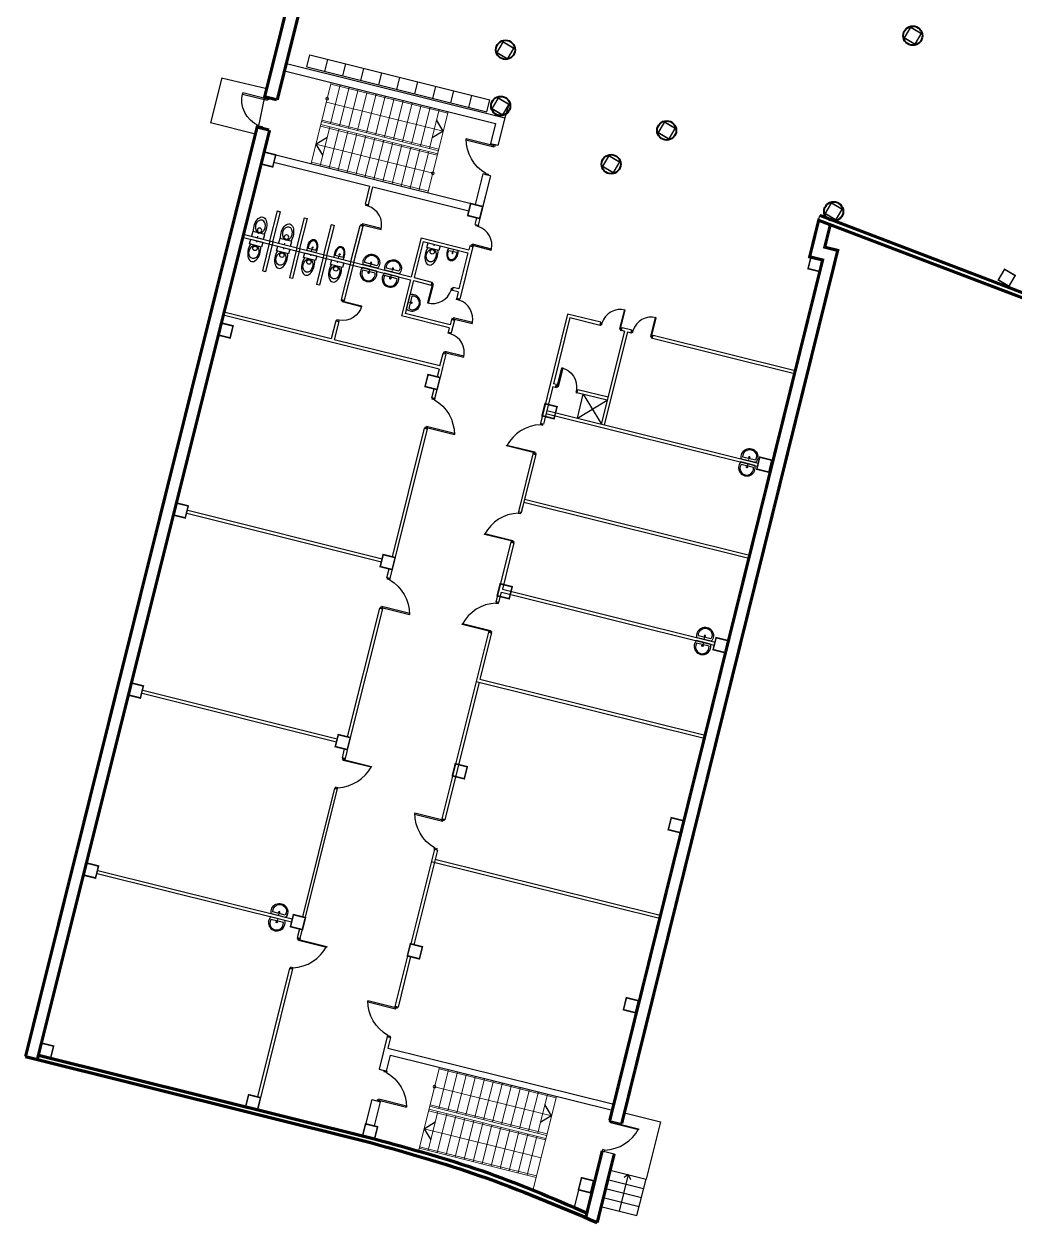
# Model space of a CAD drawing. Header units: millimetres. Extents: x 72758 to 367830, y 150032 to 293149.
# Drawn here: x 111949 to 143975, y 167370 to 206174 of the extents above; entities that cross this region are included whole.
import ezdxf

# ---------------------------------------------------------------- set-up
doc = ezdxf.new("R2010")
doc.units = ezdxf.units.MM
for name, color, linetype in [('3', 7, 'Continuous'), ('4', 34, 'Continuous'), ('columns', 192, 'Continuous')]:
    doc.layers.add(name, color=color, linetype=linetype)
doc.linetypes.add('ограждение1', pattern='A,0.25,-0.1,[133,ltypeshp.shx,S=0.1,R=0,X=-0.1,Y=0],-0.1,1', length=1.45)

# ---------------------------------------------------------------- blocks, each defined once
blk = doc.blocks.new('Z$W@#52')
at = {"layer": 'columns', "lineweight": 0, "ltscale": 2000, "const_width": 50}
blk.add_lwpolyline([(22, 237), (225, 582), (569, 379), (366, 34), (22, 237)], dxfattribs=at)
blk = doc.blocks.new('Z$W@#11163')
at = {"layer": '4', "linetype": 'Continuous'}
for points in [[(39, 39), (39, 971), (70, 971), (70, 39)], [(0, 78), (39, 78), (39, 0), (0, 0)], [(1010, 78), (971, 78), (971, 0), (1010, 0)]]:
    blk.add_lwpolyline(points, close=True, dxfattribs=at)
blk.add_arc((-276, -289), 1298, 16.4018, 75.9733, dxfattribs=at)
blk = doc.blocks.new('A$C009F597E')
at = {"color": 7, "ltscale": 500}
blk.add_line((400, 270), (350, 270), dxfattribs=at)
at = {"layer": '3', "color": 1, "ltscale": 500}
for p, q in [((325, 63), (325, 477)), ((400, 33), (400, 508))]:
    blk.add_line(p, q, dxfattribs=at)
blk.add_circle((287, 273), 23.5, dxfattribs=at)
for centre, radius, start, end in [((270, 270), 270, 61.3877, 298.6123), ((250, 270), 220, 70.2275, 289.7725)]:
    blk.add_arc(centre, radius, start, end, dxfattribs=at)
blk = doc.blocks.new('STRARROW')
at = {"color": 0, "linetype": 'ByBlock'}
for q in [(-0.5, -0.5), (0.5, -0.5)]:
    blk.add_line((0, 0), q, dxfattribs=at)
blk = doc.blocks.new('A$C3D377017')
at = {"color": 7, "ltscale": 500}
blk.add_line((0, 200), (50, 200), dxfattribs=at)
at = {"layer": '3', "color": 1, "ltscale": 500}
for p, q in [((0, 400), (156, 400)), ((0, 0), (0, 400)), ((156, 400), (156, 0)), ((156, 0), (0, 0))]:
    blk.add_line(p, q, dxfattribs=at)
blk.add_circle((252, 203), 71.8, dxfattribs=at)
for centre, major_axis, ratio, start_param, end_param in [((340, 200), (-350, 0), 0.571429, 1.016241, 5.266944), ((373, 200), (214, 0), 0.738802, -1.570796, 4.712389)]:
    blk.add_ellipse(centre, major_axis=major_axis, ratio=ratio, start_param=start_param, end_param=end_param, dxfattribs=at)
blk = doc.blocks.new('Z$W@#14592')
at = {"color": 7, "ltscale": 500}
blk.add_line((173, 1), (173, 49), dxfattribs=at)
at = {"layer": '3', "color": 1, "ltscale": 500}
for p, q in [((325, 1), (21, 0)), ((306, 73), (41, 72))]:
    blk.add_line(p, q, dxfattribs=at)
at = {"layer": '3', "color": 1, "ltscale": 500, "extrusion": (0, 0, -1)}
for centre, major_axis, start_param, end_param in [((173, 125), (1, -260), 1.071418, 5.211767), ((173, 125), (1, -260), 1.071418, 5.211767), ((173, 144), (1, -211), 1.225702, 5.057483), ((173, 144), (1, -211), 1.225702, 5.057483)]:
    blk.add_ellipse(centre, major_axis=major_axis, ratio=0.666667, start_param=start_param, end_param=end_param, dxfattribs=at)
blk.add_ellipse((171, 129), major_axis=(-0.1, 22.6), ratio=0.666667, dxfattribs=at)
blk.add_ellipse((171, 129), major_axis=(-0.1, 22.6), ratio=0.666667, dxfattribs=at)
blk = doc.blocks.new('A$C132F51F1')
at = {"layer": '4', "linetype": 'Continuous'}
for points in [[(810, 860), (0, 860), (0, 820), (810, 820)], [(760, 910), (760, 860), (860, 860), (860, 910)], [(760, 0), (760, 50), (860, 50), (860, 0)]]:
    blk.add_lwpolyline(points, close=True, dxfattribs=at)
blk.add_arc((810, 860), 810, 180, 266.461, dxfattribs=at)
blk = doc.blocks.new('Z$W@#23638')
at = {"layer": '4', "linetype": 'Continuous'}
for points in [[(1149, 922), (1123, 878), (1210, 826), (1236, 869)], [(705, 70), (0, 491), (21, 526), (726, 104)], [(636, 52), (662, 96), (749, 44), (723, 0)]]:
    blk.add_lwpolyline(points, close=True, dxfattribs=at)
blk.add_arc((781, 43), 901, 67.7561, 150.159, dxfattribs=at)

msp = doc.modelspace()

# ---------------------------------------------------------------- linework, layer by layer
at = {"color": 0, "ltscale": 2000}
for p, q in [((120876, 206731), (120308, 204458)), ((127199, 202956), (127036, 202304)), ((127502, 203138), (127279, 202243)), ((127502, 203138), (127279, 202243)), ((127502, 203138), (127279, 202243)), ((119508, 202900), (111999, 172787)), ((119706, 202042), (126546, 200336)), ((120033, 201702), (123140, 200928)), ((126792, 201324), (126546, 200336)), ((127035, 201263), (126636, 199667)), ((127035, 201263), (126636, 199667)), ((127035, 201263), (126728, 200033)), ((122993, 200349), (123140, 200928)), ((123090, 200324), (123237, 200904)), ((123237, 200904), (126340, 200130)), ((122993, 200349), (123090, 200324)), ((119907, 199159), (120153, 200129)), ((120004, 199135), (120249, 200104)), ((120153, 200129), (120249, 200104)), ((120780, 198939), (121025, 199908)), ((120877, 198914), (121122, 199883)), ((121025, 199908), (121122, 199883)), ((126539, 199691), (126594, 199908)), ((137364, 198646), (137695, 199986)), ((121652, 198718), (121898, 199687)), ((121749, 198693), (121994, 199663)), ((121898, 199687), (121994, 199663)), ((122525, 198497), (122819, 199660)), ((122622, 198472), (122916, 199636)), ((122819, 199660), (122916, 199636)), ((126539, 199691), (126636, 199667)), ((137853, 198957), (138032, 199683)), ((119010, 199283), (124450, 197903)), ((119035, 199380), (124475, 198000)), ((119907, 199159), (119662, 198190)), ((120004, 199135), (119759, 198165)), ((124794, 199260), (124475, 198000)), ((124866, 199139), (124572, 197975)), ((124794, 199260), (126335, 198870)), ((124866, 199139), (126311, 198773)), ((120780, 198939), (120534, 197969)), ((120877, 198914), (120631, 197945)), ((121652, 198718), (121407, 197748)), ((121749, 198693), (121504, 197724)), ((126311, 198773), (126021, 197608)), ((126465, 198978), (126043, 197281)), ((126368, 199002), (126335, 198870)), ((126465, 198978), (126368, 199002)), ((138273, 198853), (131286, 170620)), ((122525, 198497), (122213, 197266)), ((122622, 198472), (122310, 197241)), ((137789, 198561), (130898, 170717)), ((119759, 198165), (119662, 198190)), ((120631, 197945), (120534, 197969)), ((124450, 197903), (124156, 196740)), ((124572, 197975), (125144, 197830)), ((121504, 197724), (121407, 197748)), ((124547, 197878), (124278, 196812)), ((124547, 197878), (125119, 197733)), ((125143, 197830), (125119, 197734)), ((125808, 197559), (125832, 197656)), ((125997, 197511), (125808, 197559)), ((126021, 197608), (125832, 197656)), ((122213, 197266), (122310, 197241)), ((125997, 197511), (125946, 197305)), ((125946, 197305), (126043, 197281)), ((125380, 195017), (118387, 196762)), ((121890, 195988), (118410, 196854)), ((125707, 196347), (124156, 196740)), ((125732, 196444), (124278, 196812)), ((129534, 196789), (128655, 193258)), ((130611, 196534), (129534, 196789)), ((122039, 196577), (121890, 195988)), ((122136, 196553), (121987, 195964)), ((122039, 196577), (122136, 196553)), ((125775, 196616), (125733, 196444)), ((125872, 196592), (125771, 196189)), ((125775, 196616), (125872, 196592)), ((129610, 196682), (129078, 194543)), ((129610, 196682), (130587, 196439)), ((130586, 196437), (130611, 196534)), ((131275, 196263), (131300, 196364)), ((131300, 196364), (131612, 196287)), ((125401, 195115), (121987, 195964)), ((125707, 196347), (125674, 196214)), ((125674, 196214), (125771, 196189)), ((131372, 196244), (130624, 193233)), ((131469, 196220), (130721, 193209)), ((131276, 196268), (131372, 196244)), ((131469, 196220), (131587, 196190)), ((131587, 196188), (131612, 196287)), ((132276, 196019), (136876, 194874)), ((132301, 196116), (136900, 194971)), ((125401, 195115), (125504, 195524)), ((125600, 195500), (125491, 195061)), ((125380, 195017), (125320, 194763)), ((125491, 195061), (125408, 194741)), ((129054, 194446), (128788, 193379)), ((129148, 194415), (129051, 194439)), ((129172, 194512), (129075, 194536)), ((129148, 194415), (129172, 194512)), ((125144, 194085), (125217, 194377)), ((125243, 194061), (125144, 194085)), ((125243, 194061), (125316, 194352)), ((129838, 194247), (129862, 194344)), ((130816, 194009), (129838, 194247)), ((130846, 194104), (129862, 194344)), ((128858, 193671), (135702, 191971)), ((128652, 193259), (128749, 193235)), ((128837, 193574), (128752, 193234)), ((128834, 193574), (135678, 191874)), ((124994, 193082), (123786, 188240)), ((124897, 193106), (123859, 188944)), ((124897, 193106), (124996, 193081)), ((124897, 193106), (124996, 193081)), ((128411, 192278), (127944, 190399)), ((128505, 192255), (128036, 190376)), ((128411, 192278), (128505, 192255)), ((136067, 191777), (136107, 191767)), ((136090, 191875), (136131, 191864)), ((127989, 190594), (127941, 190400)), ((128038, 190375), (128086, 190569)), ((128120, 190715), (135398, 188901)), ((128145, 190812), (135422, 188998)), ((123510, 188773), (117221, 190341)), ((123534, 188870), (117245, 190438)), ((127697, 189419), (127217, 187488)), ((127794, 189395), (127424, 187900)), ((123691, 188264), (123764, 188555)), ((123790, 188239), (123691, 188264)), ((127424, 187900), (134303, 186185)), ((127215, 187489), (127312, 187464)), ((127312, 187464), (127399, 187803)), ((127399, 187803), (134279, 186088)), ((123445, 187285), (122406, 183122)), ((123542, 187260), (122503, 183098)), ((123444, 187285), (123543, 187260)), ((126973, 186508), (126577, 184916)), ((127068, 186484), (126695, 184990)), ((126574, 184917), (125470, 180467)), ((126671, 184893), (125567, 180443)), ((126577, 184916), (133957, 183077)), ((126695, 184990), (133981, 183174)), ((122056, 182952), (115768, 184520)), ((122081, 183049), (115792, 184617)), ((122505, 183098), (122335, 182418)), ((122311, 182734), (122238, 182443)), ((122337, 182418), (122238, 182443)), ((121994, 181462), (120955, 177300)), ((122090, 181439), (121994, 181462)), ((125470, 180467), (125567, 180443)), ((125224, 179488), (124460, 176427)), ((125321, 179463), (124557, 176402)), ((125226, 179487), (125323, 179463)), ((125125, 179095), (132505, 177255)), ((125244, 179168), (132529, 177352)), ((120605, 177130), (114316, 178698)), ((120629, 177227), (114340, 178795)), ((120859, 176912), (120786, 176621)), ((124360, 176039), (123949, 174408)), ((124457, 176015), (124050, 174383)), ((120542, 175641), (119503, 171479)), ((120639, 175617), (119505, 171066)), ((123702, 173429), (123435, 172373)), ((123806, 173403), (123719, 173055)), ((123719, 173055), (131032, 171241)), ((123809, 172829), (130988, 171048)), ((123196, 171391), (122986, 170546)), ((123291, 170542), (123485, 171319)), ((132537, 170677), (132077, 168822)), ((130655, 169736), (130121, 167577)), ((131044, 169640), (130494, 167420))]:
    msp.add_line(p, q, dxfattribs=at)
at = {"color": 0, "linetype": 'Continuous', "ltscale": 2000}
for p, q in [((120436, 204900), (127502, 203138)), ((121103, 204785), (121200, 205173)), ((121200, 205173), (127022, 203721)), ((121686, 204640), (121782, 205028)), ((120376, 204657), (127199, 202956)), ((121103, 204785), (126925, 203333)), ((122268, 204495), (122365, 204883)), ((122850, 204349), (122947, 204738)), ((123432, 204204), (123529, 204592)), ((118345, 204433), (117984, 202977)), ((119801, 204072), (118341, 204419)), ((124014, 204059), (124111, 204447)), ((124597, 203914), (124693, 204302)), ((125179, 203769), (125275, 204157)), ((119538, 202831), (119735, 203822)), ((125761, 203624), (125858, 204012)), ((126343, 203479), (126440, 203867)), ((126925, 203333), (127022, 203721)), ((127636, 203576), (127502, 203138)), ((119440, 202616), (117984, 202977)), ((127279, 202243), (127036, 202304)), ((127035, 201263), (126791, 201324)), ((132275, 196014), (132301, 196116)), ((129850, 193425), (130040, 194202)), ((127941, 190400), (128038, 190375)), ((127697, 189419), (127794, 189395)), ((126971, 186508), (127068, 186484)), ((120882, 176597), (122096, 181457)), ((120882, 176597), (120786, 176621)), ((120640, 175617), (120542, 175641)), ((123949, 174408), (124050, 174383)), ((123702, 173429), (123806, 173403)), ((123680, 172312), (123809, 172829)), ((123435, 172373), (123680, 172312)), ((123196, 171391), (123485, 171319)), ((131372, 170965), (132537, 170677)), ((130898, 170717), (131286, 170620)), ((130655, 169736), (131044, 169640)), ((130829, 168808), (131994, 168519)), ((130913, 169110), (132077, 168822)), ((131495, 168966), (131203, 167788)), ((131495, 168966), (131365, 168872)), ((131495, 168966), (131569, 168813)), ((131777, 167646), (132071, 168824)), ((129890, 168477), (129746, 167902)), ((130757, 168516), (131922, 168228)), ((130685, 168225), (131850, 167937)), ((130612, 167934), (131777, 167646))]:
    msp.add_line(p, q, dxfattribs=at)
at = {"color": 0, "lineweight": 13, "ltscale": 2000}
for p, q in [((121887, 204281), (121234, 201661)), ((122178, 204208), (121864, 202947)), ((122178, 204208), (121864, 202947)), ((121887, 204281), (125671, 203337)), ((122469, 204135), (122155, 202874)), ((122760, 204063), (122446, 202801)), ((123051, 203990), (122737, 202729)), ((123342, 203918), (123028, 202656)), ((123633, 203845), (123319, 202584)), ((123925, 203773), (123610, 202511)), ((124216, 203700), (123901, 202439)), ((124507, 203627), (124192, 202366)), ((124798, 203555), (124483, 202293)), ((125089, 203482), (124774, 202221)), ((125671, 203337), (125018, 200717)), ((125380, 203410), (125066, 202148)), ((121572, 203019), (125357, 202076)), ((121839, 202850), (121525, 201588)), ((121839, 202850), (121525, 201588)), ((121548, 202922), (125332, 201979)), ((122130, 202777), (121816, 201516)), ((122422, 202704), (122107, 201443)), ((122713, 202632), (122398, 201370)), ((123004, 202559), (122689, 201298)), ((123295, 202487), (122980, 201225)), ((123586, 202414), (123271, 201153)), ((123877, 202342), (123562, 201080)), ((124168, 202269), (123854, 201008)), ((124459, 202196), (124145, 200935)), ((124750, 202124), (124436, 200862)), ((125041, 202051), (124727, 200790)), ((125387, 172440), (124708, 169717)), ((125678, 172367), (125364, 171106)), ((125678, 172367), (125364, 171106)), ((125969, 172295), (125655, 171033)), ((126260, 172222), (125946, 170961)), ((126551, 172150), (126237, 170888)), ((126842, 172077), (126528, 170816)), ((127134, 172004), (126819, 170743)), ((127425, 171932), (127110, 170670)), ((127716, 171859), (127401, 170598)), ((128007, 171787), (127692, 170525)), ((128298, 171714), (127983, 170453)), ((128589, 171641), (128274, 170380)), ((128880, 171569), (128566, 170308)), ((125072, 171178), (128857, 170235)), ((129171, 171496), (128411, 168448)), ((125339, 171009), (125025, 169747)), ((125339, 171009), (125025, 169747)), ((125048, 171081), (128832, 170138)), ((125630, 170936), (125316, 169675)), ((125922, 170864), (125607, 169602)), ((126213, 170791), (125898, 169530)), ((126504, 170719), (126189, 169457)), ((126795, 170646), (126480, 169385)), ((127086, 170573), (126771, 169312)), ((127377, 170501), (127063, 169239)), ((127668, 170428), (127354, 169167)), ((127959, 170356), (127645, 169094)), ((128250, 170283), (127936, 169022)), ((128541, 170210), (128227, 168949)), ((124734, 169820), (128518, 168877))]:
    msp.add_line(p, q, dxfattribs=at)
at = {"color": 0, "linetype": 'ограждение1', "lineweight": 13, "ltscale": 400}
for p, q in [((121875, 204232), (125659, 203288)), ((121585, 203068), (125369, 202124)), ((121536, 202874), (125320, 201930)), ((121246, 201709), (125030, 200766)), ((125375, 172391), (129159, 171448)), ((125085, 171227), (128869, 170283)), ((125036, 171033), (128820, 170089)), ((124746, 169869), (128530, 168925))]:
    msp.add_line(p, q, dxfattribs=at)
at = {"color": 0}
for p, q in [((130040, 194202), (130626, 193232)), ((129850, 193425), (130816, 194009))]:
    msp.add_line(p, q, dxfattribs=at)
at = {"color": 0, "linetype": 'Continuous', "lineweight": 70, "ltscale": 2000}
for p, q in [((111999, 172787), (123202, 169994)), ((112422, 172832), (123292, 170122))]:
    msp.add_line(p, q, dxfattribs=at)
at = {"color": 0, "ltscale": 2000, "const_width": 100}
for points in [[(120141, 203720), (120893, 206727), (121282, 206634), (121617, 207918), (121223, 208110)], [(111999, 172787), (119491, 202842), (119878, 202746)], [(112380, 172692), (119896, 202741)], [(137656, 199826), (149945, 195152), (155035, 193755)], [(137695, 199986), (149945, 195310), (155035, 193921)], [(130655, 169736), (130121, 167577)]]:
    msp.add_lwpolyline(points, dxfattribs=at)
at = {"color": 0, "ltscale": 2000}
for points in [[(121393, 207836, 100, 100, 0), (121214, 207119, 100, 100, 0), (120595, 207273, 100, 100, 0), (119735, 203822, 100, 100, 0), (120125, 203724, 0, 0, 0)], [(131286, 170620, 100, 100, 0), (138273, 198853, 100, 100, 0), (137853, 198957, 100, 100, 0), (138032, 199683, 100, 100, 0), (137656, 199826, 100, 100, 0), (137364, 198646, 100, 100, 0), (137784, 198542, 100, 100, 0), (130898, 170717, 100, 100, 0)], [(130494, 167420, 100, 100, 0), (131044, 169640, 0, 0, 0)]]:
    msp.add_lwpolyline(points, format="xyseb", dxfattribs=at)
at = {"color": 0, "lineweight": 13, "ltscale": 75}
for points in [[(121730, 203650), (125514, 202706)], [(125175, 201348), (121391, 202291)], [(125230, 171809), (129014, 170866)], [(128675, 169507), (124891, 170451)]]:
    msp.add_lwpolyline(points, dxfattribs=at)
at = {"color": 0, "lineweight": 40, "ltscale": 2000}
for centre in [(140701, 205795), (127525, 205339), (127369, 203524), (132740, 202730), (130941, 201640), (138140, 200115)]:
    msp.add_circle(centre, 310, dxfattribs=at)
at = {"color": 0, "lineweight": 13, "ltscale": 1000}
for centre in [(121756, 203756), (125175, 201348), (125230, 171809)]:
    msp.add_circle(centre, 47, dxfattribs=at)
at = {"color": 0, "linetype": 'Continuous', "lineweight": 70, "ltscale": 2000}
for points in [[(123202, 169994), (126693, 168932), (130494, 167420)], [(123292, 170122), (126746, 169096), (130182, 167720)]]:
    msp.add_spline(points, degree=3, dxfattribs=at)

# ---------------------------------------------------------------- block references
at = {"color": 0, "lineweight": 0, "ltscale": 2000}
for p in [(140405, 205487), (127223, 205012), (127067, 203197), (132445, 202422), (130646, 201332), (137845, 199807), (143445, 197661)]:
    msp.add_blockref('Z$W@#52', p, dxfattribs=at)
at = {"color": 0, "ltscale": 2000, "xscale": -1, "rotation": 135.2614530911171}
msp.add_blockref('Z$W@#23638', (119371, 204294), dxfattribs=at)
at = {"color": 0, "lineweight": 13, "ltscale": 75, "yscale": 600, "zscale": 600}
for p, xscale, rotation in [((125514, 202706), -600.0000000000466, 255.9999999999928), ((121391, 202291), -600.0000000000184, 76.00000000000364), ((129014, 170866), -600.0000000000182, 256.0000000000036), ((124891, 170451), -600.0000000000184, 76.00000000000364)]:
    msp.add_blockref('STRARROW', p, dxfattribs=dict(at, xscale=xscale, rotation=rotation))
at = {"color": 0, "lineweight": 0, "ltscale": 2000}
for name, p, rotation in [('Z$W@#52', (119654, 201416), 16.50000000242935), ('Z$W@#52', (126349, 199747), 16.50000000242935), ('Z$W@#52', (137359, 198030), 16.49999999923974), ('Z$W@#52', (118275, 195885), 16.50000000242935), ('Z$W@#52', (124970, 194216), 16.50000000242935), ('Z$W@#52', (128754, 193273), 16.49999999923974), ('Z$W@#11163', (128495, 192257), 76.10267933378297), ('Z$W@#52', (135703, 191544), 16.78716492547682), ('Z$W@#52', (116824, 190064), 16.49999999923974), ('Z$W@#11163', (127782, 189398), 76.10267933378297), ('Z$W@#52', (123518, 188394), 16.49999999923974), ('Z$W@#52', (127303, 187451), 16.49999999923974), ('Z$W@#11163', (127058, 186487), 76.10267933378297), ('Z$W@#52', (134289, 185709), 16.49999999923974), ('Z$W@#52', (115372, 184242), 16.49999999923974), ('Z$W@#52', (122067, 182573), 16.49999999923974), ('Z$W@#11163', (122258, 182438), 256.1026793337829), ('Z$W@#52', (125851, 181629), 16.49999999923974), ('Z$W@#52', (132838, 179887), 16.49999999923974), ('Z$W@#52', (113921, 178420), 16.49999999923974), ('Z$W@#52', (120615, 176751), 16.49999999923974), ('Z$W@#11163', (120807, 176616), 256.1026793337829), ('Z$W@#52', (124399, 175807), 16.49999999923974), ('Z$W@#52', (131386, 174065), 16.49999999923974), ('Z$W@#52', (112469, 172598), 16.49999999923974), ('Z$W@#52', (119164, 170929), 16.49999999923974), ('Z$W@#52', (122948, 169986), 16.49999999923974), ('Z$W@#52', (122948, 169986), 16.49999999923974), ('Z$W@#11163', (130898, 170717), 256.1026793337829), ('Z$W@#52', (129934, 168244), 16.49999999923974)]:
    msp.add_blockref(name, p, dxfattribs=dict(at, rotation=rotation))
at = {"color": 0, "lineweight": 0, "ltscale": 2000, "xscale": -1}
for p, rotation in [((127203, 202262), 75.93420756318929), ((124920, 193100), 255.8973206606185), ((123467, 187279), 255.8973206606185), ((125542, 180452), 75.89732066061846), ((124026, 174389), 75.89732066061846), ((123369, 171348), 256.0022851276916)]:
    msp.add_blockref('Z$W@#11163', p, dxfattribs=dict(at, rotation=rotation))
at = {"color": 0, "linetype": 'Continuous', "ltscale": 2000}
for p, xscale, yscale, zscale, rotation in [((123665, 200179), 0.7802200000152615, 0.7802200000152615, 0.7802200000152615, 165.8000000010066), ((127231, 199515), 0.7802199999998354, 0.7802199999998354, 0.7802199999998354, 165.7230334275297), ((125651, 196983), 0.780219999956997, 0.780219999956997, 0.780219999956997, 74.92184108958837), ((122707, 196409), -0.7802200000152616, 0.780220000015106, 0.78022, 345.8000000010065), ((126606, 197143), 0.7802199999685524, 0.7802199999685524, 0.7802199999685524, 166.1999999994901), ((131752, 196840), 0.7802200000152613, 0.7802200000152613, 0.7802200000152613, 255.8000000010065), ((126334, 196051), 0.7802199999685524, 0.7802199999685524, 0.7802199999685524, 166.1999999994901), ((129997, 194899), -0.7802200000115992, 0.780220000015106, 0.78022, 76.29702480021908)]:
    msp.add_blockref('A$C132F51F1', p, dxfattribs=dict(at, xscale=xscale, yscale=yscale, zscale=zscale, rotation=rotation))
at = {"color": 0, "ltscale": 500, "xscale": -1}
for name, p, rotation in [('A$C3D377017', (119311, 199310), 255.7999999974769), ('A$C3D377017', (120183, 199089), 255.7999999974769), ('A$C009F597E', (123514, 198655), 75.79999999747692), ('A$C009F597E', (124217, 198477), 75.79999999747692), ('A$C009F597E', (135747, 192372), 76.29702480790613), ('A$C009F597E', (134310, 186596), 76.20188175718374), ('A$C009F597E', (120542, 177661), 75.79999999747692)]:
    msp.add_blockref(name, p, dxfattribs=dict(at, rotation=rotation))
at = {"color": 0, "ltscale": 500}
for name, p, rotation in [('A$C3D377017', (119286, 199212), 255.7999999974769), ('A$C3D377017', (125021, 199099), 255.7999999974769), ('A$C3D377017', (120158, 198992), 255.7999999974769), ('A$C3D377017', (121031, 198771), 255.7999999974769), ('A$C3D377017', (121903, 198550), 255.7999999974769), ('A$C009F597E', (123293, 197783), 75.79999999747692), ('A$C009F597E', (123997, 197605), 75.79999999747692), ('A$C009F597E', (124828, 197356), 165.7999999974584), ('A$C009F597E', (135530, 191499), 75.79999999747692), ('A$C009F597E', (134092, 185723), 75.79999999747692), ('A$C009F597E', (120321, 176788), 75.79999999747692)]:
    msp.add_blockref(name, p, dxfattribs=dict(at, rotation=rotation))
at = {"color": 0, "xscale": -1, "rotation": 345.7999999974584}
for p in [(121417, 198776), (122292, 198555)]:
    msp.add_blockref('Z$W@#14592', p, dxfattribs=at)
at = {"color": 0, "rotation": 165.7999999974584}
msp.add_blockref('Z$W@#14592', (126009, 198850), dxfattribs=at)
at = {"color": 0, "ltscale": 2000, "xscale": 0.7802200000152613, "yscale": 0.7802200000152613, "zscale": 0.7802200000152613, "rotation": 255.8000000010065}
msp.add_blockref('A$C132F51F1', (130751, 197089), dxfattribs=at)

doc.saveas('drawing.dxf')
